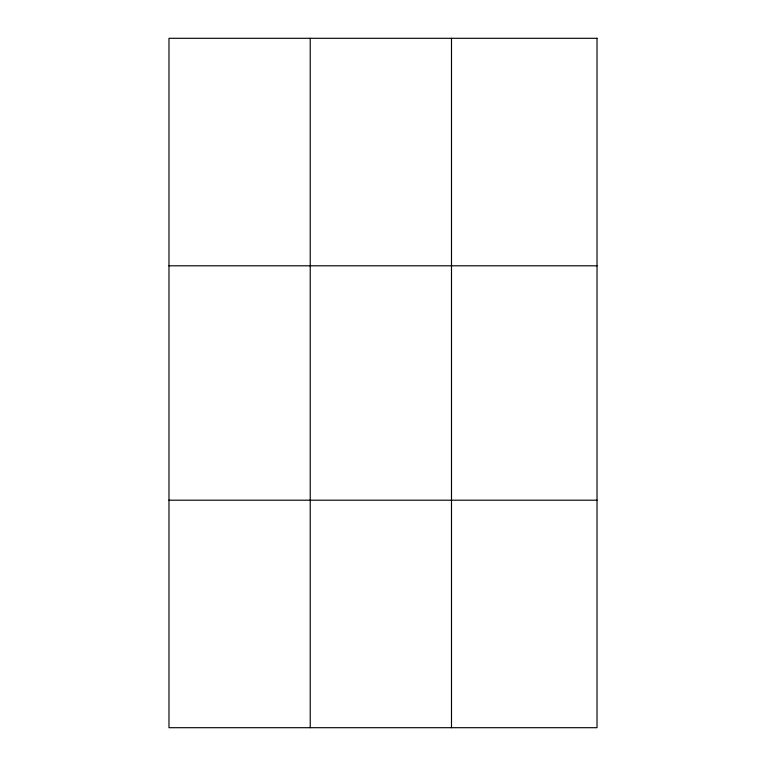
<?xml version="1.0" encoding="UTF-8"?>
<svg xmlns="http://www.w3.org/2000/svg" width="766" height="766" viewBox="0 0 766 766"><rect width="100%" height="100%" fill="white"/><g stroke="black" fill="none" stroke-linecap="round" stroke-linejoin="round"><path stroke-width="1.15" d="M310.23 727.7L310.23 38.3M451.49 727.7L451.49 38.3M168.98 265.802L597.02 265.802M168.98 500.198L597.02 500.198M597.02 38.3L597.02 727.7L168.98 727.7L168.98 38.3L597.02 38.3"/></g></svg>
